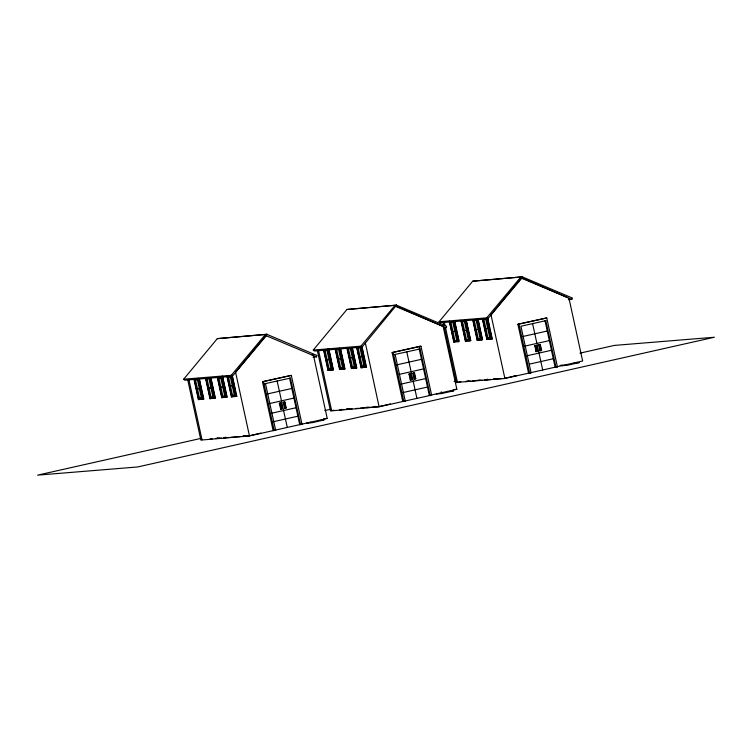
<?xml version="1.0" encoding="UTF-8"?>
<svg xmlns="http://www.w3.org/2000/svg" width="752" height="752" viewBox="0 0 752 752"><rect width="100%" height="100%" fill="white"/><g stroke="black" fill="none" stroke-linecap="round" stroke-linejoin="round"><path stroke-width="1.13" d="M430.576 395.204L429.354 395.514L419.221 349.013L419.917 346.324L420.96 346.24L431.62 395.12L379.093 406.785L330.485 410.93L317.297 350.432M266.311 335.683L266.857 334.311L316.977 355.489L316.423 356.862L312.954 357.144M266.875 334.311L232.377 376.291L184.757 380.183L183.657 379.215L217.309 338.635L266.875 334.311L217.309 338.635M346.935 309.476L396.501 305.152L346.935 309.476L313.283 350.056L314.392 351.024L362.003 347.133L396.501 305.152L446.603 326.33L446.049 327.703L443.736 327.891M472.726 281.182L522.302 276.858L472.726 281.182L439.083 321.762L440.183 322.73L487.804 318.829L522.302 276.858L572.404 298.036L571.849 299.409L568.38 299.691M183.657 379.215L231.268 375.314L265.221 334.715L266.33 335.683L235.583 372.259L249.467 435.944L327.223 418.45L313.34 354.765L312.165 355.057M313.283 350.056L360.894 346.164L394.847 305.556L446.049 327.703M439.083 321.762L486.694 317.861L520.647 277.262L571.849 299.409M569.01 298.45L582.65 360.998L504.893 378.482L491.009 314.806L521.747 278.231M194.373 379.807L198.133 379.497L202.213 398.193L198.443 398.504L194.373 379.807L197.334 379.412L201.414 398.109L200.333 398.353M323.999 350.648L327.769 350.347L331.839 369.035L328.079 369.345L323.999 350.648L326.96 350.253L331.04 368.95L329.959 369.194M449.799 322.354L453.559 322.044L457.639 340.741L453.87 341.051L449.799 322.354L452.76 321.959L456.84 340.656L455.759 340.891M196.253 379.657L197.334 379.412M325.879 350.498L326.96 350.253M451.679 322.204L452.76 321.959M205.935 378.867L209.705 378.557L213.784 397.244L210.015 397.554L205.935 378.867L207.016 378.623L211.096 397.31L212.976 397.159L208.906 378.463M335.561 349.708L338.532 349.304L342.602 368.001L339.641 368.395L335.561 349.708L339.331 349.398L343.41 368.095L339.641 368.395M461.361 321.405L465.131 321.104L469.201 339.791L465.441 340.101L461.361 321.405L466.212 320.86L470.282 339.547M465.131 321.104L466.212 320.86M217.713 377.899L221.483 377.589L225.553 396.285L221.784 396.595L217.713 377.899L222.564 377.344L226.634 396.041M347.339 348.74L351.109 348.43L355.179 367.126L351.419 367.437L347.339 348.74L348.42 348.496L352.5 367.192L354.38 367.042L350.3 348.345L349.219 348.59M480.246 330.278L482.06 338.588L477.21 339.143L473.14 320.446L476.101 320.051L480.18 338.738L479.099 338.983M219.593 377.748L220.674 377.504L224.754 396.191L223.673 396.436M475.02 320.296L476.101 320.051M221.483 377.589L222.564 377.344M235.837 393.014L236.288 395.101L231.437 395.646L227.367 376.959L230.272 376.564L234.351 395.261M356.993 347.8L360.753 347.49L364.833 366.186L361.063 366.497L356.993 347.8L361.844 347.245L365.688 364.899M482.784 319.506L486.553 319.196L490.633 337.892L486.864 338.193L482.784 319.506L483.874 319.262L487.945 337.949L489.768 337.808L485.698 319.111M360.753 347.49L361.844 347.245M196.413 389.16L199.374 388.756M326.039 360.001L330.889 359.447L329.799 359.691M451.83 331.698L456.68 331.153L454.64 321.8M219.753 387.242L222.714 386.848M349.379 358.084L354.23 357.538L353.139 357.783M475.17 329.79L478.14 329.395M290.394 378.106L264.695 383.764L265.494 383.699L275.636 430.2L274.189 430.529L273.136 430.614L262.486 381.734L291.334 375.389L301.994 424.278L299.728 424.673L289.595 378.171L290.394 378.106L300.527 424.607M430.153 395.449L420.02 348.947L394.321 354.606L395.12 354.549L405.262 401.042L402.771 401.455L392.112 352.575L419.917 346.324M545.811 320.653L520.92 326.246L531.062 372.748L529.615 373.077L528.562 373.161L517.902 324.281L546.76 317.936L557.42 366.816L555.155 367.211L545.012 320.719L545.811 320.653L555.954 367.145M262.486 381.734L291.334 375.389M392.112 352.575L420.96 346.24M517.902 324.281L546.76 317.936M198.443 398.504L201.414 398.109M328.079 369.345L331.04 368.95M453.87 341.051L456.84 340.656M194.063 379.704L198.396 399.594L203.783 399.002L199.44 379.111M323.689 350.545L328.022 370.435L333.409 369.843L328.831 348.843M449.245 321.142L453.823 342.141L454.904 341.897M198.396 399.594L203.783 399.002M210.015 397.554L211.096 397.31M328.022 370.435L333.409 369.843M453.823 342.141L459.199 341.549L454.866 321.659M465.441 340.101L468.402 339.707L464.322 321.01M205.381 377.654L209.958 398.654L215.345 398.052L211.011 378.162M335.007 348.496L339.594 369.495L344.971 368.894L340.637 349.003M460.807 320.202L465.385 341.192L466.466 340.957M209.958 398.654L215.345 398.052M221.784 396.595L224.754 396.191M339.594 369.495L344.971 368.894M351.419 367.437L352.5 367.192M465.385 341.192L470.771 340.6L466.193 319.6M477.21 339.143L482.06 338.588M353.299 367.277L354.38 367.042M217.159 376.686L221.737 397.686L222.818 397.441M346.785 347.527L351.363 368.527L356.749 367.935L352.406 348.044M472.82 320.343L477.163 340.233L482.54 339.641L478.206 319.741M231.437 395.646L236.288 395.101M361.063 366.497L363.977 366.102L359.898 347.405M486.864 338.193L487.945 337.949M221.737 397.686L227.123 397.094L222.545 376.094M351.363 368.527L356.749 367.935M477.163 340.233L482.54 339.641M226.86 375.897L231.437 396.896L232.518 396.652M356.486 346.738L361.063 367.737L366.45 367.136L361.872 346.146M482.53 319.544L486.864 339.443L492.24 338.842L487.663 317.842M231.437 396.896L236.824 396.295L232.246 375.295M361.063 367.737L366.45 367.136M486.864 339.443L492.24 338.842M266.941 394.057L291.832 388.464M396.567 364.908L421.458 359.306M522.367 336.605L547.259 331.012M269.037 403.664L293.929 398.062M398.663 374.505L423.555 368.903M524.464 346.211L549.355 340.609M284.895 402.01L283.363 402.301L284.651 408.204L286.183 407.913L284.895 402.01L284.341 402.057M414.521 372.851L412.989 373.142L414.277 379.046L415.809 378.754L414.521 372.851L413.967 372.898M540.312 344.557L538.789 344.848L540.077 350.752L541.6 350.46L540.312 344.557L539.767 344.595M280.487 409.079L282.169 408.778L280.91 402.978L279.406 403.251L280.675 409.06L281.756 408.815L280.91 404.943M410.113 379.92L411.805 379.619L410.536 373.819L409.032 374.101L410.301 379.901L411.382 379.657L410.113 373.857M535.903 351.616L537.595 351.325L536.336 345.525L534.832 345.798L536.101 351.607L537.182 351.363L535.913 345.553M271.143 413.327L296.034 407.725M400.769 384.169L425.66 378.566M526.569 355.875L551.46 350.272M272.985 421.797L297.886 416.194M402.621 392.638L427.512 387.036M529.549 364.09L553.303 358.742M201.226 438.341L37.6 475.142L137.701 466.954L714.4 337.234L614.299 345.422L579.971 353.149M324.808 410.545L330.532 409.257M454.105 381.461L456.398 380.944M249.467 435.944L200.859 440.08L187.671 379.581M341.887 409.361L339.697 409.849L343.984 409.502M468.787 380.813L465.488 381.555L470.855 381.114M215.429 438.566L217.629 438.078M346.155 409.163L348.355 408.674M219.302 437.937L217.102 438.435L221.398 438.078M348.928 408.778L346.728 409.276L352.096 408.834M223.57 437.749L225.769 437.25M480.086 380.042L472.529 380.982M225.863 437.401L223.673 437.899L229.031 437.457M484.457 380.004L487.757 379.262M488.104 379.393L485.905 379.882L491.263 379.44M367.662 407.246L360.105 408.176M368.753 407.152L366.562 407.65L371.92 407.208M493.453 379.102L495.653 378.613M242.294 436.367L244.494 435.869M373.02 406.964L375.22 406.465M245.594 435.784L243.394 436.273L248.762 435.831M376.32 406.371L373.03 407.114L378.388 406.682L390.476 403.956M560.165 365.481L562.364 364.983M249.861 435.587L260.841 433.114M504.188 378.378L516.267 375.662L514.124 375.84M431.714 394.941L456.849 389.292L442.966 325.616M311.046 422.154L306.656 423.141L312.014 422.709L324.103 419.983L320.878 420.246M564.273 365.199L562.073 365.688L567.44 365.246L579.519 362.53L574.161 362.972M436.282 393.982L441.64 393.55L453.729 390.833L450.504 391.096M333.935 410.15L331.651 410.667L318.51 350.394M460.873 381.602L456.285 382.627L444.338 327.844M395.956 306.525L441.791 325.898M567.581 297.604L521.578 278.24M473.14 320.446L476.9 320.136L480.979 338.832M485.895 328.568L487.728 328.417M365.378 343.091L379.093 406.785M467.547 340.863L470.771 340.6M419.221 349.013L420.02 348.947M360.105 356.862L361.928 356.711M538.601 344.858L539.146 344.82L540.434 350.723L539.889 350.77M535.725 345.572L536.336 345.525M534.644 345.817L535.245 345.77L536.514 351.569M541.055 350.507L541.6 350.46M536.984 351.381L537.595 351.325M227.367 376.959L231.127 376.649L235.207 395.345M230.479 386.02L232.302 385.87M412.801 373.161L413.356 373.114L414.643 379.017L414.089 379.064M409.925 373.866L410.536 373.819M408.844 374.111L409.455 374.064L410.714 379.863M556.367 366.91L557.42 366.816M415.254 378.801L415.809 378.754M411.194 379.675L411.805 379.619M224.97 397.263L227.123 397.094M233.731 396.548L236.824 396.295M530.263 372.813L531.062 372.748M479.09 380.437L482.314 380.174M493.425 379.262L497.721 378.914M498.82 378.82L500.973 378.641M504.893 378.482L457.451 382.364L445.551 327.787M283.175 402.311L283.73 402.273L285.017 408.176L284.463 408.223M280.299 403.025L280.91 402.978M279.218 403.269L279.829 403.222L281.088 409.022M453.39 389.574L456.849 389.292M285.628 407.96L286.183 407.913M281.568 408.834L282.169 408.778M404.463 401.107L405.262 401.042M355.442 408.562L358.657 408.298M323.764 418.732L327.223 418.45M300.95 424.363L301.994 424.278M274.837 430.266L275.636 430.2M210.071 439.008L212.214 438.83M230.479 437.335L235.846 436.903M236.927 436.799L240.151 436.536M464.482 330.513L467.161 330.448M338.682 358.807L341.37 358.742M209.056 387.966L211.744 387.9M266.152 335.693L316.423 356.862M486.694 317.861L487.804 318.829M360.894 346.164L362.003 347.133M231.268 375.314L232.377 376.291M540.387 346.55L541.243 350.488M532.566 323.51L542.709 370.012M518.955 324.197L529.615 373.077M487.634 318.951L489.665 328.257M489.89 329.301L491.977 338.87M486.582 318.087L491.159 339.086M477.981 319.891L480.02 329.244M476.881 318.886L481.459 339.885M474.221 320.202L478.291 338.898M465.112 319.844L469.69 340.844M462.442 321.17L466.522 339.857M456.906 332.187L458.72 340.496M453.785 321.894L458.118 341.793M450.88 322.11L454.951 340.806M444.31 322.1L445.052 325.513M443.088 322.129L443.84 325.56M441.255 391.764L441.64 393.55M414.803 375.831L415.236 377.805M406.776 351.814L416.909 398.306M393.155 352.491L403.815 401.371M365.914 365.942L366.186 367.164M361.026 347.49L365.369 367.38M358.074 347.556L362.154 366.252M352.415 349.229L356.26 366.882M351.325 348.279L355.668 368.179M340.412 349.154L344.491 367.85M339.312 348.138L343.89 369.138M336.642 349.464L340.722 368.151M329.075 351.137L332.92 368.79M327.74 349.088L332.318 370.087M325.08 350.404L329.16 369.1M284.529 402.038L285.816 407.941M277.14 380.973L287.283 427.465M263.529 381.649L274.189 430.529M232.218 376.404L234.013 384.676M234.239 385.71L235.376 390.927M231.165 375.539L235.743 396.539M228.448 376.714L232.518 395.411M221.455 376.338L226.032 397.338M218.794 377.654L222.874 396.351M211.03 379.412L214.865 397.009M209.921 378.406L214.264 398.297M199.224 379.262L201.028 387.562M201.254 388.605L203.294 397.949M198.114 378.247L202.692 399.246M195.454 379.563L199.534 398.259M188.884 379.553L202.025 439.826"/></g></svg>
